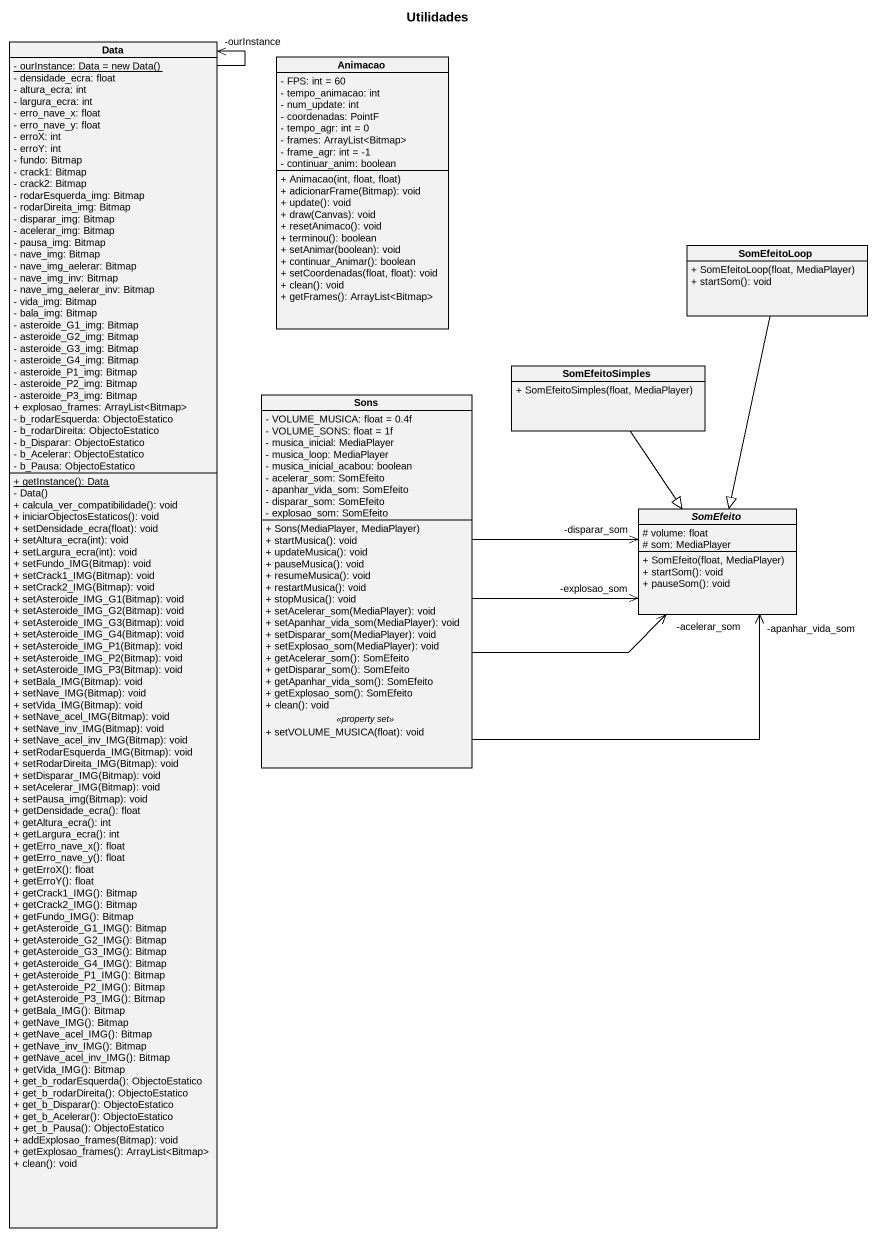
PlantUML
@startuml
title Utilidades
hide circle
hide empty members
skinparam classAttributeIconSize 0
class Data {
  {static} {field} - ourInstance: Data = new Data()
  - densidade_ecra: float
  - altura_ecra: int
  - largura_ecra: int
  - erro_nave_x: float
  - erro_nave_y: float
  - erroX: int
  - erroY: int
  - fundo: Bitmap
  - crack1: Bitmap
  - crack2: Bitmap
  - rodarEsquerda_img: Bitmap
  - rodarDireita_img: Bitmap
  - disparar_img: Bitmap
  - acelerar_img: Bitmap
  - pausa_img: Bitmap
  - nave_img: Bitmap
  - nave_img_aelerar: Bitmap
  - nave_img_inv: Bitmap
  - nave_img_aelerar_inv: Bitmap
  - vida_img: Bitmap
  - bala_img: Bitmap
  - asteroide_G1_img: Bitmap
  - asteroide_G2_img: Bitmap
  - asteroide_G3_img: Bitmap
  - asteroide_G4_img: Bitmap
  - asteroide_P1_img: Bitmap
  - asteroide_P2_img: Bitmap
  - asteroide_P3_img: Bitmap
  + explosao_frames: ArrayList<Bitmap>
  - b_rodarEsquerda: ObjectoEstatico
  - b_rodarDireita: ObjectoEstatico
  - b_Disparar: ObjectoEstatico
  - b_Acelerar: ObjectoEstatico
  - b_Pausa: ObjectoEstatico
  {static} + getInstance(): Data
  - Data()
  + calcula_ver_compatibilidade(): void
  + iniciarObjectosEstaticos(): void
  + setDensidade_ecra(float): void
  + setAltura_ecra(int): void
  + setLargura_ecra(int): void
  + setFundo_IMG(Bitmap): void
  + setCrack1_IMG(Bitmap): void
  + setCrack2_IMG(Bitmap): void
  + setAsteroide_IMG_G1(Bitmap): void
  + setAsteroide_IMG_G2(Bitmap): void
  + setAsteroide_IMG_G3(Bitmap): void
  + setAsteroide_IMG_G4(Bitmap): void
  + setAsteroide_IMG_P1(Bitmap): void
  + setAsteroide_IMG_P2(Bitmap): void
  + setAsteroide_IMG_P3(Bitmap): void
  + setBala_IMG(Bitmap): void
  + setNave_IMG(Bitmap): void
  + setVida_IMG(Bitmap): void
  + setNave_acel_IMG(Bitmap): void
  + setNave_inv_IMG(Bitmap): void
  + setNave_acel_inv_IMG(Bitmap): void
  + setRodarEsquerda_IMG(Bitmap): void
  + setRodarDireita_IMG(Bitmap): void
  + setDisparar_IMG(Bitmap): void
  + setAcelerar_IMG(Bitmap): void
  + setPausa_img(Bitmap): void
  + getDensidade_ecra(): float
  + getAltura_ecra(): int
  + getLargura_ecra(): int
  + getErro_nave_x(): float
  + getErro_nave_y(): float
  + getErroX(): float
  + getErroY(): float
  + getCrack1_IMG(): Bitmap
  + getCrack2_IMG(): Bitmap
  + getFundo_IMG(): Bitmap
  + getAsteroide_G1_IMG(): Bitmap
  + getAsteroide_G2_IMG(): Bitmap
  + getAsteroide_G3_IMG(): Bitmap
  + getAsteroide_G4_IMG(): Bitmap
  + getAsteroide_P1_IMG(): Bitmap
  + getAsteroide_P2_IMG(): Bitmap
  + getAsteroide_P3_IMG(): Bitmap
  + getBala_IMG(): Bitmap
  + getNave_IMG(): Bitmap
  + getNave_acel_IMG(): Bitmap
  + getNave_inv_IMG(): Bitmap
  + getNave_acel_inv_IMG(): Bitmap
  + getVida_IMG(): Bitmap
  + get_b_rodarEsquerda(): ObjectoEstatico
  + get_b_rodarDireita(): ObjectoEstatico
  + get_b_Disparar(): ObjectoEstatico
  + get_b_Acelerar(): ObjectoEstatico
  + get_b_Pausa(): ObjectoEstatico
  + addExplosao_frames(Bitmap): void
  + getExplosao_frames(): ArrayList<Bitmap>
  + clean(): void
}
class Animacao {
  - FPS: int = 60
  - tempo_animacao: int
  - num_update: int
  - coordenadas: PointF
  - tempo_agr: int = 0
  - frames: ArrayList<Bitmap>
  - frame_agr: int = -1
  - continuar_anim: boolean
  + Animacao(int, float, float)
  + adicionarFrame(Bitmap): void
  + update(): void
  + draw(Canvas): void
  + resetAnimaco(): void
  + terminou(): boolean
  + setAnimar(boolean): void
  + continuar_Animar(): boolean
  + setCoordenadas(float, float): void
  + clean(): void
  + getFrames(): ArrayList<Bitmap>
}
class SomEfeitoLoop {
  + SomEfeitoLoop(float, MediaPlayer)
  + startSom(): void
}
class SomEfeitoSimples {
  + SomEfeitoSimples(float, MediaPlayer)
}
class Sons {
  - VOLUME_MUSICA: float = 0.4f
  - VOLUME_SONS: float = 1f
  - musica_inicial: MediaPlayer
  - musica_loop: MediaPlayer
  - musica_inicial_acabou: boolean
  - acelerar_som: SomEfeito
  - apanhar_vida_som: SomEfeito
  - disparar_som: SomEfeito
  - explosao_som: SomEfeito
  --
  + Sons(MediaPlayer, MediaPlayer)
  + startMusica(): void
  + updateMusica(): void
  + pauseMusica(): void
  + resumeMusica(): void
  + restartMusica(): void
  + stopMusica(): void
  + setAcelerar_som(MediaPlayer): void
  + setApanhar_vida_som(MediaPlayer): void
  + setDisparar_som(MediaPlayer): void
  + setExplosao_som(MediaPlayer): void
  + getAcelerar_som(): SomEfeito
  + getDisparar_som(): SomEfeito
  + getApanhar_vida_som(): SomEfeito
  + getExplosao_som(): SomEfeito
  + clean(): void
  .. <<property set>> ..
  + setVOLUME_MUSICA(float): void
}
abstract class SomEfeito {
  # volume: float
  # som: MediaPlayer
  + SomEfeito(float, MediaPlayer)
  + startSom(): void
  + pauseSom(): void
}
Data --> "-ourInstance" Data
SomEfeitoLoop --|> SomEfeito
SomEfeitoSimples --|> SomEfeito
Sons -right-> "-acelerar_som" SomEfeito
Sons -right-> "-apanhar_vida_som" SomEfeito
Sons -right-> "-disparar_som" SomEfeito
Sons -right-> "-explosao_som" SomEfeito
@enduml
